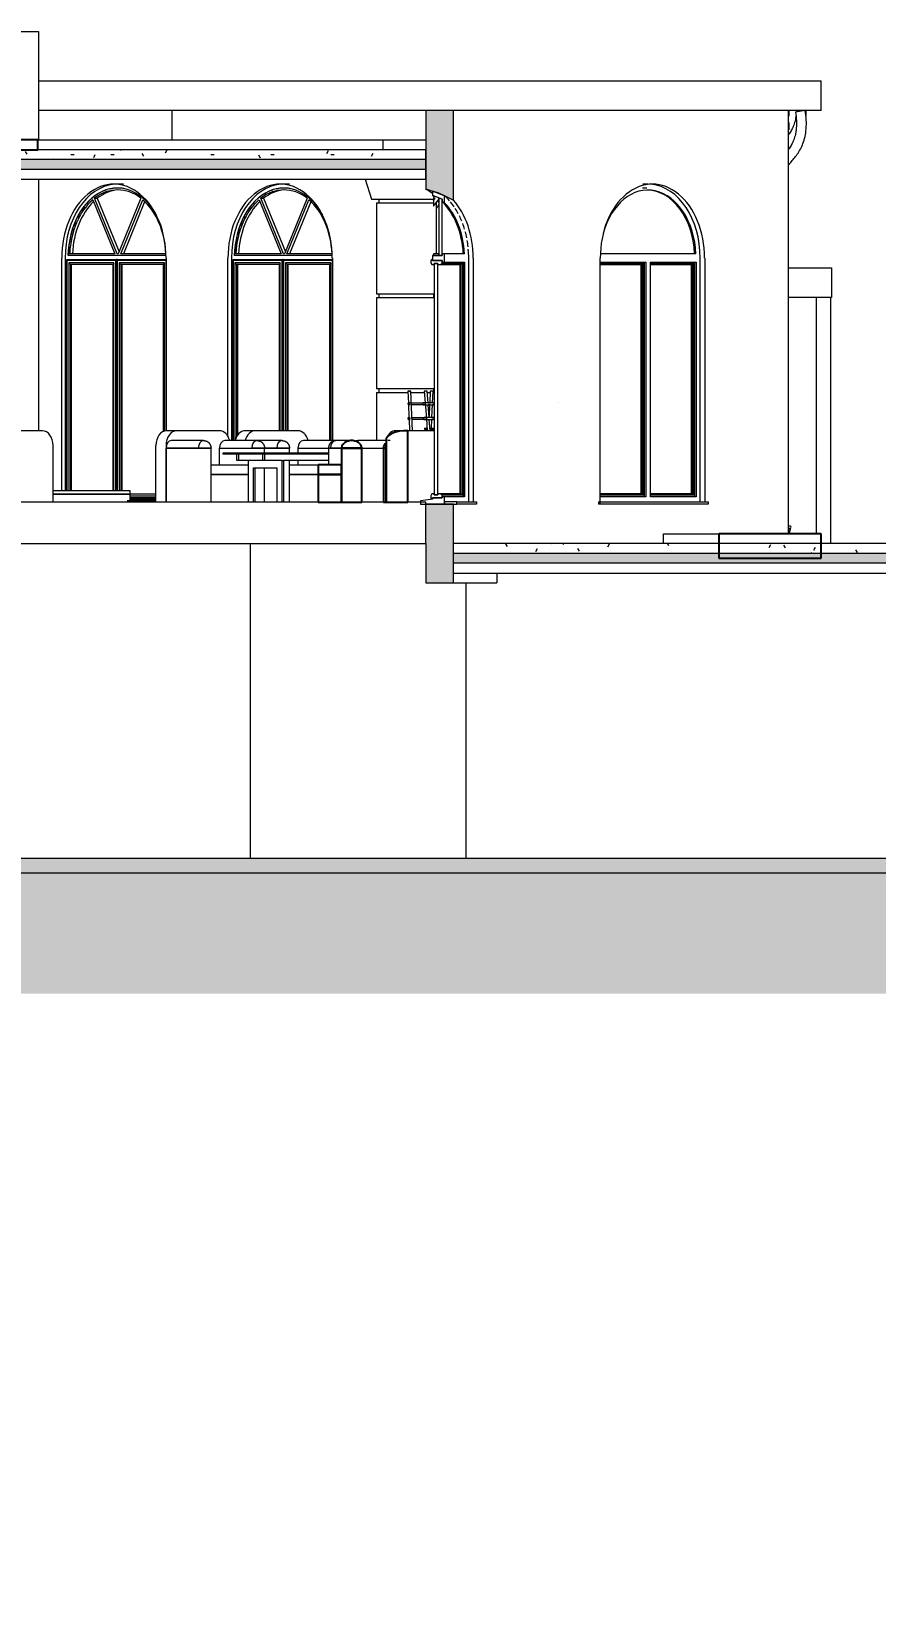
# Model space of a CAD drawing. Header units: millimetres. Extents: x -50556 to 48757, y -10837 to 15500.
# Drawn here: x 6631 to 15206, y -10837 to 5200 of the extents above; entities that cross this region are included whole.
import ezdxf

# ---------------------------------------------------------------- set-up
doc = ezdxf.new("R2010")
doc.units = ezdxf.units.MM
for name, color, linetype, lineweight in [('A-COLS', 52, 'Continuous', 9), ('A-DETL-GENF', 92, 'Continuous', 9), ('A-DETL-THIN', 151, 'Continuous', 9), ('A-FLOR', 192, 'Continuous', 9), ('A-FLOR-FNSH', 192, 'Continuous', 35), ('A-FLOR-MCUT', 51, 'Continuous', 9), ('A-FLOR-PATT', 8, 'Continuous', 35), ('A-GENM', 13, 'Continuous', 9), ('A-GLAZ', 151, 'Continuous', 9), ('A-WALL', 113, 'Continuous', 9), ('A-WALL-PATT', 111, 'Continuous', 25), ('G-ANNO-TEXT', 231, 'Continuous', 9), ('I-FURN', 30, 'Continuous', 9), ('I-FURN-PNLS', 30, 'Continuous', 9), ('S-STRS', 31, 'Continuous', 9)]:
    doc.layers.add(name, color=color, linetype=linetype, lineweight=lineweight)
doc.styles.add('Arial_1', font='arial.ttf', dxfattribs={"height": 1967.065868})
pattern_1 = [(0, (-2925.9, 5575), (812.8, 203.2), [33.528, -576.072, 33.528, -576.072, -3251.2]), (0, (-2925.9, 5575), (812.8, 203.2), [-1219.2, 33.528, -1185.672, 33.528, -576.072, -1422.4]), (0, (-2925.9, 5575), (812.8, 203.2), [-3048, 33.528, -372.872, 33.528, -982.472]), (120, (-2621.1, 5676.6), (-582.3764, 602.3054), [33.528, -576.072, 33.528, -3827.272]), (120, (-2621.1, 5676.6), (-582.3764, 602.3054), [-643.128, -576.072, 33.528, -1185.672, -2032]), (120, (-2621.1, 5676.6), (-582.3764, 602.3054), [-2438.4, 33.528, -576.072, 33.528, -1388.872]), (120, (-2621.1, 5676.6), (-582.3764, 602.3054), [-3081.528, -372.872, 33.528, -982.472]), (240, (-2519.5, 6083), (-230.4236, -805.5054), [33.528, -576.072, 33.528, -576.072, -3251.2]), (240, (-2519.5, 6083), (-230.4236, -805.5054), [-1219.2, 33.528, -1185.672, 33.528, -576.072, -1422.4]), (240, (-2519.5, 6083), (-230.4236, -805.5054), [-3048, 33.528, -372.872, 33.528, -982.472])]

# ---------------------------------------------------------------- blocks, each defined once
blk = doc.blocks.new('楼梯 - 楼梯-144079-Section 3')
at = {"layer": 'S-STRS'}
for p, q in [((6850, 540), (7631, 540)), ((7631, 500), (6850, 500)), ((6850, 500), (7631, 500)), ((7631, 540), (7631, 500)), ((7631, 500), (7631, 440))]:
    blk.add_line(p, q, dxfattribs=at)
blk = doc.blocks.new('楼梯 - 楼梯-163403-Section 3')
at = {"layer": 'S-STRS'}
for p, q in [((14342, 175), (14319, 175)), ((14319, 155), (14342, 155)), ((14319, 155), (14342, 155)), ((14342, 135), (14319, 135)), ((14335, 100), (14335, 135)), ((14342, 135), (14342, 155))]:
    blk.add_line(p, q, dxfattribs=at)
blk.add_ellipse((14342, 165), major_axis=(0, 10), ratio=0.707107, start_param=3.141593, end_param=6.283185, dxfattribs=at)
blk = doc.blocks.new('Table Dining 4 Seater-Circular - 1200 mm dia-177582-Section 3')
at = {"layer": 'I-FURN-PNLS'}
for p, q in [((10454, 1547), (10460, 1424)), ((10503, 1145), (10484, 1548)), ((10622, 1546), (10643, 1271)), ((10661, 1430), (10652, 1548)), ((10683, 1548), (10677, 1430)), ((10707, 1429), (10713, 1547)), ((10460, 1415), (10466, 1280)), ((10672, 1280), (10662, 1410)), ((10676, 1410), (10671, 1294)), ((10700, 1279), (10706, 1411)), ((10467, 1261), (10473, 1145)), ((10624, 1170), (10624, 1158)), ((10624, 1170), (10649, 1170)), ((10651, 1158), (10624, 1158)), ((10643, 1269), (10652, 1145)), ((10672, 1280), (10673, 1280)), ((10682, 1145), (10673, 1260)), ((10680, 1170), (10723, 1170)), ((10723, 1158), (10681, 1158)), ((10694, 1145), (10695, 1158)), ((10695, 1170), (10699, 1261))]:
    blk.add_line(p, q, dxfattribs=at)
at = {"layer": 'I-FURN-PNLS', "flags": 128}
for points in [[(10458, 1420), (10458, 1420), (10458, 1421), (10458, 1421), (10458, 1422), (10458, 1422), (10458, 1422), (10458, 1423), (10458, 1423), (10458, 1424), (10458, 1424), (10459, 1424), (10459, 1425), (10459, 1425), (10459, 1425), (10459, 1426), (10460, 1426), (10460, 1426), (10460, 1427), (10460, 1427), (10461, 1427), (10461, 1427), (10461, 1428), (10462, 1428), (10462, 1428), (10462, 1428), (10463, 1429), (10463, 1429), (10463, 1429), (10464, 1429), (10464, 1429), (10464, 1429), (10465, 1430), (10465, 1430), (10466, 1430), (10466, 1430), (10466, 1430), (10467, 1430), (10467, 1430), (10468, 1430), (10468, 1430)], [(10468, 1410), (10467, 1410), (10467, 1410), (10466, 1410), (10466, 1410), (10466, 1410), (10465, 1410), (10465, 1410), (10465, 1411), (10464, 1411), (10464, 1411), (10463, 1411), (10463, 1411), (10463, 1411), (10462, 1412), (10462, 1412), (10462, 1412), (10461, 1412), (10461, 1412), (10461, 1413), (10460, 1413), (10460, 1413), (10460, 1414), (10460, 1414), (10459, 1414), (10459, 1415), (10459, 1415), (10459, 1415), (10459, 1416), (10458, 1416), (10458, 1416), (10458, 1417), (10458, 1417), (10458, 1418), (10458, 1418), (10458, 1418), (10458, 1419), (10458, 1419), (10458, 1419), (10458, 1420), (10458, 1420)], [(10468, 1430), (10468, 1430), (10468, 1430)], [(10468, 1430), (10468, 1430), (10469, 1430), (10471, 1430), (10473, 1430), (10477, 1430), (10478, 1430)], [(10478, 1410), (10475, 1410), (10472, 1410), (10470, 1410), (10468, 1410), (10468, 1410), (10468, 1410)], [(10468, 1410), (10468, 1410), (10468, 1410)], [(10490, 1430), (10496, 1430), (10503, 1430), (10510, 1430), (10518, 1430), (10527, 1430), (10536, 1430), (10546, 1430), (10556, 1430), (10567, 1430), (10579, 1430), (10591, 1430), (10603, 1430), (10616, 1430), (10630, 1430)], [(10632, 1410), (10622, 1410), (10609, 1410), (10596, 1410), (10583, 1410), (10572, 1410), (10561, 1410), (10550, 1410), (10540, 1410), (10530, 1410), (10522, 1410), (10513, 1410), (10506, 1410), (10499, 1410), (10493, 1410), (10490, 1410)], [(10724, 1430), (10718, 1430), (10705, 1430), (10693, 1430), (10681, 1430), (10670, 1430), (10660, 1430), (10650, 1430), (10640, 1430), (10631, 1430), (10623, 1430), (10616, 1430), (10612, 1430)], [(10612, 1410), (10619, 1410), (10627, 1410), (10635, 1410), (10644, 1410), (10654, 1410), (10664, 1410), (10675, 1410), (10687, 1410), (10699, 1410), (10711, 1410), (10724, 1410)], [(10661, 1430), (10673, 1430), (10685, 1430)], [(10683, 1410), (10679, 1410), (10664, 1410), (10662, 1410)], [(10724, 1410), (10711, 1410), (10706, 1410)], [(10707, 1430), (10720, 1430), (10724, 1430)], [(11983, 1430), (11983, 1430), (11983, 1430)], [(10458, 1270), (10458, 1270), (10458, 1271), (10458, 1271), (10458, 1272), (10458, 1272), (10458, 1272), (10458, 1273), (10458, 1273), (10458, 1274), (10458, 1274), (10459, 1274), (10459, 1275), (10459, 1275), (10459, 1275), (10459, 1276), (10460, 1276), (10460, 1276), (10460, 1277), (10460, 1277), (10461, 1277), (10461, 1277), (10461, 1278), (10462, 1278), (10462, 1278), (10462, 1278), (10463, 1279), (10463, 1279), (10463, 1279), (10464, 1279), (10464, 1279), (10464, 1279), (10465, 1280), (10465, 1280), (10466, 1280), (10466, 1280), (10466, 1280), (10467, 1280), (10467, 1280), (10468, 1280), (10468, 1280)], [(10468, 1260), (10467, 1260), (10467, 1260), (10466, 1260), (10466, 1260), (10466, 1260), (10465, 1260), (10465, 1260), (10465, 1261), (10464, 1261), (10464, 1261), (10463, 1261), (10463, 1261), (10463, 1261), (10462, 1262), (10462, 1262), (10462, 1262), (10461, 1262), (10461, 1262), (10461, 1263), (10460, 1263), (10460, 1263), (10460, 1264), (10460, 1264), (10459, 1264), (10459, 1265), (10459, 1265), (10459, 1265), (10459, 1266), (10458, 1266), (10458, 1266), (10458, 1267), (10458, 1267), (10458, 1268), (10458, 1268), (10458, 1268), (10458, 1269), (10458, 1269), (10458, 1269), (10458, 1270), (10458, 1270)], [(10468, 1280), (10468, 1280), (10469, 1280), (10471, 1280), (10473, 1280), (10477, 1280), (10480, 1280)], [(10480, 1260), (10478, 1260), (10474, 1260), (10472, 1260), (10470, 1260), (10468, 1260), (10468, 1260), (10468, 1260)], [(10496, 1280), (10503, 1280), (10510, 1280), (10518, 1280), (10527, 1280), (10536, 1280), (10546, 1280), (10556, 1280), (10567, 1280), (10579, 1280), (10591, 1280), (10603, 1280), (10616, 1280), (10630, 1280), (10642, 1280)], [(10644, 1260), (10634, 1260), (10621, 1260), (10607, 1260), (10595, 1260), (10582, 1260), (10571, 1260), (10560, 1260), (10549, 1260), (10539, 1260), (10530, 1260), (10521, 1260), (10513, 1260), (10505, 1260), (10498, 1260)], [(10724, 1280), (10717, 1280), (10704, 1280), (10692, 1280), (10680, 1280), (10669, 1280), (10659, 1280), (10649, 1280), (10639, 1280), (10631, 1280), (10622, 1280), (10620, 1280)], [(10620, 1260), (10628, 1260), (10636, 1260), (10645, 1260), (10655, 1260), (10665, 1260), (10676, 1260), (10688, 1260), (10700, 1260), (10712, 1260), (10724, 1260)], [(10724, 1260), (10709, 1260), (10699, 1260)], [(10700, 1280), (10704, 1280), (10720, 1280), (10724, 1280)]]:
    blk.add_lwpolyline(points, dxfattribs=at)
at = {"layer": 'I-FURN-PNLS'}
for centre, major_axis, ratio, start_param, end_param in [((10469, 1547), (15, 0.7), 0.073584, 1.003501, 4.145094), ((10469, 1547), (15, 0.7), 0.073584, 4.145094, 7.286687), ((10637, 1547), (15, 1.1), 0.046706, 0.563845, 3.181839), ((10637, 1547), (15, 1.1), 0.046706, 0, 0.563845), ((10698, 1547), (-15, 0.7), 0.073584, 5.279684, 6.326882), ((10698, 1547), (-15, 0.7), 0.073584, 3.141593, 5.279684), ((10468, 1420), (0, 10), 0.998974, 4.712389, 7.853982), ((10468, 1420), (0, 10), 0.998974, 1.570796, 4.712389), ((10612, 1420), (0, 10), 0.923242, 0, 1.570796), ((10612, 1420), (0, 10), 0.923242, 1.570796, 3.141593), ((10468, 1270), (0, 10), 0.999999, 4.712389, 7.853982), ((10468, 1270), (0, 10), 0.999999, 1.570796, 4.712389), ((10620, 1270), (0, 10), 0.905604, 0, 1.570796), ((10620, 1270), (0, 10), 0.905604, 1.570796, 3.141593)]:
    blk.add_ellipse(centre, major_axis=major_axis, ratio=ratio, start_param=start_param, end_param=end_param, dxfattribs=at)
blk = doc.blocks.new('Sofa Single Seater - 900 x 700 mm-182966-Section 3')
at = {"layer": 'A-GENM'}
for p, q in [((10414, 1145), (10330, 1145)), ((10724, 1145), (10454, 1145)), ((10236, 1045), (9949, 1045)), ((9987, 970), (10207, 970)), ((9987, 970), (10207, 970)), ((10275, 1045), (10250, 1045))]:
    blk.add_line(p, q, dxfattribs=at)
at = {"layer": 'A-GENM', "lineweight": 25}
for p, q in [((10454, 1145), (10414, 1145)), ((10454, 420), (10454, 1145)), ((10236, 970), (10207, 970)), ((10207, 970), (10207, 420)), ((10207, 970), (10236, 970)), ((10236, 1071), (10236, 420)), ((10236, 970), (10236, 1022)), ((10236, 420), (10236, 970)), ((10207, 420), (10236, 420)), ((10236, 420), (10454, 420))]:
    blk.add_line(p, q, dxfattribs=at)
at = {"layer": 'A-GENM', "lineweight": 25, "flags": 128}
for points in [[(10414, 1145), (10371, 1142), (10330, 1132), (10293, 1117), (10261, 1096), (10236, 1071)], [(10236, 1022), (10224, 1011), (10215, 998), (10209, 984), (10207, 970)]]:
    blk.add_lwpolyline(points, dxfattribs=at)
at = {"layer": 'A-GENM', "flags": 128}
blk.add_lwpolyline([(9949, 1045), (9945, 1045), (9940, 1044), (9936, 1044), (9932, 1043), (9928, 1042), (9924, 1041), (9921, 1040)], dxfattribs=at)
at = {"layer": 'A-GENM'}
for centre, major_axis, end_param in [((10330, 995), (0, 150), 1.037756), ((9949, 970), (0, 75), 0.424248), ((9949, 970), (0, 75), 0.424248)]:
    blk.add_ellipse(centre, major_axis=major_axis, ratio=0.726557, start_param=0, end_param=end_param, dxfattribs=at)
blk = doc.blocks.new('Sofa Single Seater - 900 x 700 mm-V14-Section 3')
at = {"layer": 'A-GENM'}
for p, q in [((9649, 970), (9649, 800)), ((9649, 970), (9669, 970)), ((9669, 970), (9649, 970)), ((9669, 970), (9781, 970)), ((9781, 970), (9669, 970)), ((9884, 1045), (9724, 1045))]:
    blk.add_line(p, q, dxfattribs=at)
at = {"layer": 'A-GENM', "lineweight": 25}
for p, q in [((9987, 970), (9781, 970)), ((9781, 970), (9781, 420)), ((9781, 970), (9987, 970)), ((9987, 420), (9987, 970)), ((9781, 800), (9545, 800)), ((9545, 800), (9545, 700)), ((9545, 700), (9781, 700)), ((9781, 700), (9545, 700)), ((9545, 700), (9545, 420)), ((9781, 700), (9781, 800)), ((9781, 420), (9781, 700)), ((9545, 420), (9781, 420)), ((9781, 420), (9987, 420))]:
    blk.add_line(p, q, dxfattribs=at)
at = {"layer": 'A-GENM', "flags": 128}
blk.add_lwpolyline([(9724, 1045), (9719, 1045), (9715, 1044), (9711, 1044), (9706, 1043), (9702, 1042), (9698, 1041), (9695, 1039), (9691, 1038), (9688, 1036), (9684, 1034), (9681, 1032), (9678, 1030), (9676, 1028), (9673, 1025), (9671, 1023), (9669, 1021), (9666, 1019), (9665, 1016), (9663, 1014), (9661, 1012), (9660, 1009), (9658, 1007), (9657, 1005), (9656, 1003), (9655, 1000), (9654, 998), (9653, 996), (9652, 994), (9652, 992), (9651, 989), (9651, 987), (9650, 985), (9650, 983), (9649, 981), (9649, 979), (9649, 977), (9649, 975), (9649, 973), (9649, 971), (9649, 970)], dxfattribs=at)
at = {"layer": 'A-GENM', "lineweight": 25, "flags": 128}
blk.add_lwpolyline([(9987, 970), (9985, 986), (9978, 1001), (9967, 1014), (9953, 1026), (9935, 1035), (9916, 1041), (9895, 1045), (9873, 1045), (9852, 1041), (9832, 1035), (9815, 1026), (9800, 1014), (9789, 1001), (9783, 986), (9781, 970)], dxfattribs=at)
at = {"layer": 'A-GENM'}
blk.add_ellipse((9724, 970), major_axis=(0, 75), ratio=0.726557, start_param=0, end_param=1.570796, dxfattribs=at)
blk.add_ellipse((9724, 970), major_axis=(0, 75), ratio=0.726557, start_param=0, end_param=1.570796, dxfattribs=at)
blk = doc.blocks.new('Sofa Single Seater - 900 x 700 mm-V19-Section 3')
at = {"layer": 'A-GENM'}
for p, q in [((6306, 1145), (6202, 1145)), ((6741, 1145), (6306, 1145)), ((6101, 1045), (5986, 1045)), ((5993, 970), (6093, 970)), ((5993, 970), (6093, 970)), ((6093, 420), (6093, 995)), ((6093, 420), (6093, 970)), ((6197, 995), (6197, 420)), ((6850, 420), (6850, 995))]:
    blk.add_line(p, q, dxfattribs=at)
for centre, start_param, end_param in [((6202, 995), 0, 1.570796), ((6306, 995), 0, 1.570796), ((6741, 995), 4.712389, 6.283185)]:
    blk.add_ellipse(centre, major_axis=(0, 150), ratio=0.726557, start_param=start_param, end_param=end_param, dxfattribs=at)
blk = doc.blocks.new('Sofa Single Seater - 900 x 700 mm-V20-Section 3')
at = {"layer": 'A-GENM'}
for p, q in [((8904, 1145), (8801, 1145)), ((9339, 1145), (8904, 1145)), ((9177, 1045), (8923, 1045)), ((8998, 970), (9123, 970)), ((9123, 970), (8998, 970)), ((9123, 970), (9252, 970)), ((9252, 970), (9123, 970)), ((9252, 920), (9252, 970)), ((9339, 970), (9649, 970)), ((9339, 920), (9339, 970)), ((9339, 970), (9649, 970)), ((9721, 1045), (9393, 1045)), ((9721, 1045), (9723, 1045)), ((9252, 420), (9252, 844)), ((9339, 800), (9339, 844)), ((9252, 800), (9545, 800)), ((9545, 700), (9252, 700)), ((9252, 700), (9545, 700))]:
    blk.add_line(p, q, dxfattribs=at)
at = {"layer": 'A-GENM', "flags": 128}
blk.add_lwpolyline([(9177, 1045), (9181, 1045), (9186, 1044), (9190, 1044), (9194, 1043), (9198, 1042), (9202, 1041), (9206, 1039), (9210, 1038), (9213, 1036), (9216, 1034), (9219, 1032), (9222, 1030), (9225, 1028), (9227, 1025), (9230, 1023), (9232, 1021), (9234, 1019), (9236, 1016), (9238, 1014), (9239, 1012), (9241, 1009), (9242, 1007), (9243, 1005), (9245, 1003), (9246, 1000), (9247, 998), (9247, 996), (9248, 994), (9249, 992), (9249, 989), (9250, 987), (9250, 985), (9251, 983), (9251, 981), (9251, 979), (9252, 977), (9252, 975), (9252, 973), (9252, 971), (9252, 970)], dxfattribs=at)
at = {"layer": 'A-GENM'}
for centre, major_axis, start_param, end_param in [((8801, 995), (0, 150), 0, 1.228112), ((8904, 995), (0, 150), 0, 1.228112), ((9339, 995), (0, 150), 5.055073, 6.283185), ((9177, 970), (0, 75), 0, 1.570796), ((9177, 970), (0, 75), 0, 1.570796), ((9393, 970), (0, 75), 0, 1.570796), ((9721, 970), (0, 75), 0, 0.288203), ((9721, 970), (0, 75), 0, 0.288203)]:
    blk.add_ellipse(centre, major_axis=major_axis, ratio=0.724888, start_param=start_param, end_param=end_param, dxfattribs=at)
blk = doc.blocks.new('Sofa Single Seater - 900 x 700 mm-V21-Section 3')
at = {"layer": 'A-GENM'}
for p, q in [((8107, 1145), (8003, 1145)), ((8542, 1145), (8107, 1145)), ((7895, 420), (7895, 995)), ((7998, 995), (7998, 420)), ((7998, 970), (8325, 970)), ((7998, 420), (7998, 970)), ((8325, 970), (7998, 970)), ((8380, 1045), (8052, 1045)), ((8325, 970), (8455, 970)), ((8455, 970), (8325, 970)), ((8455, 420), (8455, 970)), ((8542, 970), (8869, 970)), ((8542, 800), (8542, 970)), ((8542, 970), (8869, 970)), ((8923, 1045), (8596, 1045)), ((8869, 970), (8998, 970)), ((8998, 970), (8869, 970)), ((8998, 920), (8998, 970)), ((8455, 800), (8834, 800)), ((8834, 700), (8455, 700)), ((8455, 700), (8834, 700)), ((8998, 420), (8998, 768))]:
    blk.add_line(p, q, dxfattribs=at)
at = {"layer": 'A-GENM', "flags": 128}
for points in [[(8380, 1045), (8384, 1045), (8388, 1044), (8393, 1044), (8397, 1043), (8401, 1042), (8405, 1041), (8409, 1039), (8412, 1038), (8416, 1036), (8419, 1034), (8422, 1032), (8425, 1030), (8428, 1028), (8430, 1025), (8432, 1023), (8435, 1021), (8437, 1019), (8439, 1016), (8440, 1014), (8442, 1012), (8443, 1009), (8445, 1007), (8446, 1005), (8447, 1003), (8448, 1000), (8449, 998), (8450, 996), (8451, 994), (8451, 992), (8452, 989), (8453, 987), (8453, 985), (8453, 983), (8454, 981), (8454, 979), (8454, 977), (8454, 975), (8455, 973), (8455, 971), (8455, 970)], [(8923, 1045), (8928, 1045), (8932, 1044), (8936, 1044), (8940, 1043), (8944, 1042), (8948, 1041), (8952, 1039), (8956, 1038), (8959, 1036), (8963, 1034), (8966, 1032), (8968, 1030), (8971, 1028), (8974, 1025), (8976, 1023), (8978, 1021), (8980, 1019), (8982, 1016), (8984, 1014), (8986, 1012), (8987, 1009), (8988, 1007), (8990, 1005), (8991, 1003), (8992, 1000), (8993, 998), (8994, 996), (8994, 994), (8995, 992), (8996, 989), (8996, 987), (8997, 985), (8997, 983), (8997, 981), (8998, 979), (8998, 977), (8998, 975), (8998, 973), (8998, 971), (8998, 970)]]:
    blk.add_lwpolyline(points, dxfattribs=at)
at = {"layer": 'A-GENM'}
for centre, major_axis, start_param, end_param in [((8003, 995), (0, 150), 0, 1.570796), ((8107, 995), (0, 150), 0, 1.570796), ((8542, 995), (0, 150), 5.055073, 6.283185), ((8052, 970), (0, 75), 0, 1.570796), ((8380, 970), (0, 75), 0, 1.570796), ((8380, 970), (0, 75), 0, 1.570796), ((8596, 970), (0, 75), 0, 1.570796), ((8923, 970), (0, 75), 0, 1.570796), ((8923, 970), (0, 75), 0, 1.570796)]:
    blk.add_ellipse(centre, major_axis=major_axis, ratio=0.724888, start_param=start_param, end_param=end_param, dxfattribs=at)
blk = doc.blocks.new('M_Table-Dining - 0762 x 2134mm-184282-Section 3')
at = {"layer": 'I-FURN'}
for p, q in [((8578, 920), (8991, 920)), ((8578, 907), (8578, 920)), ((8991, 907), (8578, 907)), ((8718, 844), (8718, 907)), ((8735, 844), (8718, 844)), ((8735, 907), (8735, 844)), ((8883, 844), (8735, 844)), ((8834, 844), (8834, 420)), ((8980, 844), (8883, 844)), ((8980, 844), (8980, 907)), ((8997, 844), (8980, 844)), ((8991, 920), (9649, 920)), ((8991, 920), (8991, 907)), ((9649, 907), (8991, 907)), ((8997, 907), (8997, 844)), ((9145, 844), (8997, 844)), ((9177, 844), (9145, 844)), ((9177, 420), (9177, 844)), ((9177, 844), (9191, 844)), ((9649, 844), (9191, 844)), ((9191, 844), (9191, 420)), ((8886, 420), (8886, 768)), ((8886, 768), (9124, 768)), ((8900, 768), (8900, 420)), ((9124, 768), (9124, 420))]:
    blk.add_line(p, q, dxfattribs=at)
blk = doc.blocks.new('Family2 - Family2-221174-Section 3')
at = {"layer": 'A-GENM'}
for p, q in [((3236, 4100), (5630, 4100)), ((3236, 4000), (3236, 4100)), ((6694, 4100), (10205, 4100)), ((10205, 4100), (10636, 4100)), ((10205, 4000), (10205, 4100))]:
    blk.add_line(p, q, dxfattribs=at)
at = {"layer": 'A-GENM', "lineweight": 25}
for p, q in [((6694, 4100), (5630, 4100)), ((5630, 4100), (5630, 4000)), ((6694, 4000), (6694, 4100)), ((5630, 4000), (6694, 4000))]:
    blk.add_line(p, q, dxfattribs=at)
blk = doc.blocks.new('Family6 - Family6-227031-Section 3')
at = {"layer": 'A-GENM'}
for p, q in [((13054, 100), (13616, 100)), ((13054, 0), (13054, 100))]:
    blk.add_line(p, q, dxfattribs=at)
at = {"layer": 'A-GENM', "lineweight": 25}
for p, q in [((14656, 100), (13616, 100)), ((13616, 100), (13616, -150)), ((14656, -150), (14656, 100)), ((13616, -150), (14656, -150))]:
    blk.add_line(p, q, dxfattribs=at)
blk = doc.blocks.new('Family7 - Family7-230587-Section 3')
at = {"layer": 'A-GENM'}
for p, q in [((6702, 4700), (14656, 4700)), ((14656, 4400), (14656, 4700)), ((14656, 4400), (14319, 4400))]:
    blk.add_line(p, q, dxfattribs=at)
blk = doc.blocks.new('Family8 - COLUMN-233949-Section 3')
at = {"layer": 'A-GENM'}
for p, q in [((14321, 4340), (14326, 4340)), ((14328, 4340), (14328, 4400)), ((14492, 4400), (14394, 4383)), ((14326, 4276), (14321, 4276)), ((14326, 4201), (14321, 4201)), ((14328, 4201), (14328, 4276))]:
    blk.add_line(p, q, dxfattribs=at)
for points, knots in [([(14319, 3840), (14328, 3850), (14347, 3872), (14378, 3909), (14412, 3953), (14444, 4004), (14471, 4063), (14492, 4132), (14508, 4239), (14504, 4332), (14492, 4400)], [1.187066, 1.187066, 1.187066, 1.187066, 1.326302, 1.49209, 1.657878, 1.823666, 1.989453, 2.155241, 2.321029, 2.652605, 2.652605, 2.652605, 2.652605]), ([(14394, 4383), (14399, 4353), (14405, 4296), (14404, 4233), (14399, 4187), (14393, 4155), (14385, 4126), (14376, 4099), (14366, 4075), (14351, 4045), (14335, 4019), (14323, 4002), (14319, 3997)], [-2.652605, -2.652605, -2.652605, -2.652605, -2.486817, -2.321029, -2.238135, -2.155241, -2.072347, -1.989453, -1.90656, -1.823666, -1.657878, -1.598362, -1.598362, -1.598362, -1.598362])]:
    blk.add_open_spline(points, degree=3, knots=knots, dxfattribs=at)
blk = doc.blocks.new('Family8 - COLUMN-V35-Section 3')
at = {"layer": 'A-GENM'}
for p, q in [((14326, 4351), (14326, 4351)), ((14328, 4351), (14328, 4400))]:
    blk.add_line(p, q, dxfattribs=at)
for points, knots in [([(14399, 4345), (14399, 4343), (14397, 4329), (14393, 4305), (14385, 4276), (14376, 4249), (14366, 4225), (14351, 4195), (14335, 4169), (14323, 4152), (14320, 4148)], [-2.2578731, -2.2578731, -2.2578731, -2.2578731, -2.2381352, -2.1552413, -2.0723474, -1.9894535, -1.9065596, -1.8236657, -1.6578779, -1.6008585, -1.6008585, -1.6008585, -1.6008585]), ([(14500, 4344), (14501, 4350), (14503, 4368), (14503, 4388), (14502, 4401)], [2.2817909, 2.2817909, 2.2817909, 2.2817909, 2.3210291, 2.3907161, 2.3907161, 2.3907161, 2.3907161])]:
    blk.add_open_spline(points, degree=3, knots=knots, dxfattribs=at)
blk.add_open_spline([(14404, 4400), (14404, 4395), (14403, 4389), (14403, 4384)], degree=3, dxfattribs=at)
blk = doc.blocks.new('Arched _2_ - Arched _2_ 3-253363-Section 3')
at = {"layer": 'A-GLAZ'}
for p, q in [((9254, 3650), (9193, 3650)), ((9224, 3610), (9196, 3610)), ((9241, 3610), (9224, 3610)), ((8943, 3492), (9166, 2943)), ((8961, 3507), (8988, 3507)), ((9191, 2943), (8961, 3507)), ((8988, 3507), (9210, 2964)), ((9432, 3507), (9202, 2943)), ((9226, 2943), (9450, 3492)), ((9470, 3472), (9254, 2943)), ((8662, 2900), (8662, 1045)), ((9687, 2925), (8691, 2925)), ((9166, 2943), (8708, 2943)), ((9202, 2943), (9191, 2943)), ((9685, 2943), (9226, 2943)), ((8680, 1045), (8680, 2885)), ((8683, 2874), (8680, 2885)), ((8680, 2885), (9185, 2885)), ((8683, 1045), (8683, 2874)), ((9173, 2874), (8683, 2874)), ((8715, 2835), (8698, 2852)), ((8698, 2852), (8698, 1045)), ((9158, 2852), (8698, 2852)), ((8715, 2835), (8715, 1085)), ((9150, 2835), (8715, 2835)), ((8727, 1105), (8727, 2835)), ((9158, 2852), (9150, 2835)), ((9150, 1145), (9150, 2835)), ((9158, 1145), (9158, 2852)), ((9185, 2885), (9173, 2874)), ((9173, 2874), (9173, 1145)), ((9185, 2885), (9185, 1145)), ((9189, 2885), (9185, 2885)), ((9189, 1145), (9189, 2885)), ((9192, 1145), (9192, 2885)), ((9196, 2874), (9192, 2885)), ((9192, 2885), (9688, 2885)), ((9196, 1145), (9196, 2874)), ((9686, 2874), (9196, 2874)), ((9228, 2835), (9211, 2852)), ((9211, 2852), (9211, 1145)), ((9671, 2852), (9211, 2852)), ((9228, 2835), (9228, 1145)), ((9662, 2835), (9228, 2835)), ((9240, 1145), (9240, 2835)), ((9671, 2852), (9662, 2835)), ((9662, 1045), (9662, 2835)), ((9671, 1045), (9671, 2852)), ((9688, 2876), (9686, 2874)), ((9686, 2874), (9686, 1045))]:
    blk.add_line(p, q, dxfattribs=at)
for centre, major_axis, start_param, end_param in [((9193, 2900), (0, 750), 0.062832, 1.570796), ((9193, 2900), (0, 710), 5.37019, 7.818763), ((9196, 2900), (0, 692), 5.781265, 6.785106), ((9196, 2900), (0, 710), 0.35621, 0.431171), ((9224, 2900), (0, 692), 0.055782, 0.501921), ((9196, 2900), (0, 710), 0.225486, 0.299688), ((9196, 2900), (0, 710), 0.09512, 0.167923), ((9196, 2900), (0, 710), 6.140757, 6.18052), ((9196, 2900), (0, 710), 6.02823, 6.038142), ((9196, 2900), (0, 692), 0.545277, 1.508618), ((9224, 2900), (0, 692), 0.594295, 1.508618), ((9196, 2900), (0, 710), 0.750987, 0.82481), ((9196, 2900), (0, 710), 0.61847, 0.69277), ((9196, 2900), (0, 710), 0.487222, 0.562259), ((9196, 2900), (0, 692), 4.774568, 5.737909), ((9196, 2900), (0, 710), 1.01122, 1.094835), ((9196, 2900), (0, 710), 0.8808, 0.959369), ((9196, 2900), (0, 710), 1.272765, 1.374857), ((9196, 2900), (0, 710), 1.141886, 1.232289), ((9196, 2900), (0, 710), 1.403828, 1.535578)]:
    blk.add_ellipse(centre, major_axis=major_axis, ratio=0.707107, start_param=start_param, end_param=end_param, dxfattribs=at)
blk = doc.blocks.new('Arched _2_ - Arched _2_ 3-V47-Section 3')
at = {"layer": 'A-GLAZ'}
for p, q in [((7564, 3650), (7503, 3650)), ((7535, 3610), (7507, 3610)), ((7552, 3610), (7535, 3610)), ((7253, 3492), (7477, 2943)), ((7272, 3507), (7299, 3507)), ((7502, 2943), (7272, 3507)), ((7299, 3507), (7521, 2964)), ((7742, 3507), (7512, 2943)), ((7537, 2943), (7761, 3492)), ((7780, 3472), (7564, 2943)), ((6973, 2900), (6973, 540)), ((7997, 2925), (7002, 2925)), ((7477, 2943), (7019, 2943)), ((7512, 2943), (7502, 2943)), ((7995, 2943), (7537, 2943)), ((6990, 540), (6990, 2885)), ((6994, 2874), (6990, 2885)), ((6990, 2885), (7496, 2885)), ((6994, 540), (6994, 2874)), ((7484, 2874), (6994, 2874)), ((7026, 2835), (7009, 2852)), ((7009, 2852), (7009, 540)), ((7469, 2852), (7009, 2852)), ((7026, 2835), (7026, 540)), ((7460, 2835), (7026, 2835)), ((7038, 540), (7038, 2835)), ((7469, 2852), (7460, 2835)), ((7460, 540), (7460, 2835)), ((7469, 540), (7469, 2852)), ((7496, 2885), (7484, 2874)), ((7484, 2874), (7484, 540)), ((7496, 2885), (7496, 540)), ((7500, 2885), (7496, 2885)), ((7500, 540), (7500, 2885)), ((7503, 540), (7503, 2885)), ((7506, 2874), (7503, 2885)), ((7503, 2885), (7998, 2885)), ((7506, 540), (7506, 2874)), ((7997, 2874), (7506, 2874)), ((7538, 2835), (7522, 2852)), ((7522, 2852), (7522, 540)), ((7981, 2852), (7522, 2852)), ((7538, 2835), (7538, 540)), ((7973, 2835), (7538, 2835)), ((7551, 540), (7551, 2835)), ((7981, 2852), (7973, 2835)), ((7973, 1139), (7973, 2835)), ((7981, 1141), (7981, 2852)), ((7998, 2876), (7997, 2874)), ((7997, 2874), (7997, 1144)), ((7631, 503), (7895, 503)), ((7631, 486), (7895, 486)), ((7895, 434), (7604, 434)), ((7895, 464), (7631, 464)), ((7895, 453), (7631, 453)), ((7631, 451), (7895, 451)), ((7895, 450), (7631, 450)), ((7895, 447), (7631, 447))]:
    blk.add_line(p, q, dxfattribs=at)
for centre, major_axis, start_param, end_param in [((7503, 2900), (0, 750), 0.062832, 1.570796), ((7503, 2900), (0, 710), 5.37019, 7.818763), ((7507, 2900), (0, 692), 5.781265, 6.785106), ((7507, 2900), (0, 710), 0.35621, 0.431171), ((7535, 2900), (0, 692), 0.055782, 0.501921), ((7507, 2900), (0, 710), 0.225486, 0.299688), ((7507, 2900), (0, 710), 0.09512, 0.167923), ((7507, 2900), (0, 710), 6.140392, 6.18052), ((7507, 2900), (0, 710), 6.02823, 6.038142), ((7507, 2900), (0, 692), 0.545277, 1.508618), ((7535, 2900), (0, 692), 0.594295, 1.508618), ((7507, 2900), (0, 710), 0.749914, 0.82481), ((7507, 2900), (0, 710), 0.61847, 0.69277), ((7507, 2900), (0, 710), 0.487222, 0.562259), ((7507, 2900), (0, 692), 4.774568, 5.737909), ((7507, 2900), (0, 710), 1.01122, 1.094835), ((7507, 2900), (0, 710), 0.8808, 0.959369), ((7507, 2900), (0, 710), 1.272765, 1.374857), ((7507, 2900), (0, 710), 1.141886, 1.232289), ((7507, 2900), (0, 710), 1.403828, 1.535578)]:
    blk.add_ellipse(centre, major_axis=major_axis, ratio=0.707107, start_param=start_param, end_param=end_param, dxfattribs=at)
blk = doc.blocks.new('Arched _2_ - Arched _2_ 3-V48-Section 3')
at = {"layer": 'A-GLAZ'}
for p, q in [((12865, 3610), (12838, 3610)), ((12895, 3650), (12843, 3650)), ((12882, 3610), (12865, 3610)), ((13382, 2943), (12412, 2943)), ((13425, 425), (13425, 2900)), ((12410, 2857), (12872, 2857)), ((12410, 2845), (12851, 2845)), ((12410, 2835), (12833, 2835)), ((12821, 2835), (12821, 503)), ((12851, 2845), (12833, 2835)), ((12833, 2835), (12833, 503)), ((12851, 493), (12851, 2845)), ((12859, 475), (12859, 2857)), ((12872, 2857), (12872, 475)), ((12918, 2845), (13363, 2845)), ((12919, 475), (12919, 2857)), ((12919, 2857), (13383, 2857)), ((12919, 2835), (13346, 2835)), ((13334, 2835), (13334, 503)), ((13363, 2845), (13346, 2835)), ((13346, 2835), (13346, 503)), ((13363, 493), (13363, 2845)), ((13370, 475), (13370, 2857)), ((13383, 2857), (13383, 475)), ((12833, 503), (12410, 503)), ((12410, 493), (12851, 493)), ((12851, 493), (12833, 503)), ((13346, 503), (12919, 503)), ((12919, 493), (13363, 493)), ((13363, 493), (13346, 503)), ((12392, 425), (12410, 425)), ((12392, 425), (12392, 400)), ((12410, 400), (12392, 400)), ((12872, 475), (12410, 475)), ((12410, 425), (13506, 425)), ((12410, 400), (12410, 425)), ((13506, 400), (12410, 400)), ((13383, 475), (12919, 475)), ((13506, 425), (13506, 400))]:
    blk.add_line(p, q, dxfattribs=at)
for centre, major_axis, start_param, end_param in [((12895, 2900), (0, 690), 4.774748, 7.485628), ((12882, 2900), (0, 690), 4.774748, 6.270109), ((12895, 2900), (0, 750), 4.712389, 6.220353)]:
    blk.add_ellipse(centre, major_axis=major_axis, ratio=0.707107, start_param=start_param, end_param=end_param, dxfattribs=at)
blk = doc.blocks.new('Arched _2_ - Arched _2_ 3-V49-Section 3')
at = {"layer": 'A-GLAZ', "lineweight": 18}
for p, q in [((10707, 3580), (10707, 3535)), ((10714, 3533), (10714, 3513)), ((10828, 3460), (10828, 3533)), ((10729, 3507), (10714, 3487)), ((10714, 3427), (10766, 3492)), ((10714, 3487), (10714, 3427)), ((10769, 3491), (10769, 3511)), ((10769, 3511), (10769, 3491)), ((10769, 3490), (10769, 2925)), ((10803, 2925), (10803, 3497)), ((10803, 3497), (10803, 3473)), ((10803, 2925), (10707, 2925)), ((10707, 2925), (10707, 2875)), ((10769, 2943), (10714, 2943)), ((10714, 2943), (10714, 2925)), ((10714, 2925), (10769, 2925)), ((10769, 2925), (10769, 2943)), ((10769, 2925), (10803, 2925)), ((10828, 2943), (10803, 2943)), ((10803, 2943), (10803, 2925)), ((10828, 2857), (10828, 2943)), ((10698, 2885), (10690, 2874)), ((10690, 2874), (10690, 2852)), ((10690, 2852), (10698, 2835)), ((10707, 2885), (10698, 2885)), ((10698, 2835), (10724, 2835)), ((10707, 2875), (10707, 2885)), ((10803, 2875), (10707, 2875)), ((10707, 2875), (10803, 2875)), ((10758, 2845), (10724, 2845)), ((10724, 2845), (10724, 493)), ((10724, 2835), (10724, 2845)), ((10724, 2845), (10758, 2845)), ((10758, 493), (10758, 2845)), ((10758, 2845), (10758, 2835)), ((10758, 2835), (10782, 2835)), ((10782, 2835), (10803, 2845)), ((10803, 2845), (10803, 2875)), ((10803, 2875), (10803, 2857)), ((10803, 2857), (10828, 2857)), ((10698, 503), (10690, 486)), ((10690, 486), (10690, 464)), ((10724, 503), (10698, 503)), ((10724, 493), (10724, 503)), ((10724, 493), (10758, 493)), ((10758, 493), (10724, 493)), ((10782, 503), (10758, 503)), ((10758, 503), (10758, 493)), ((10803, 493), (10782, 503)), ((10803, 463), (10803, 493)), ((10685, 447), (10583, 434)), ((10583, 434), (10583, 400)), ((10583, 400), (10828, 400)), ((10707, 451), (10685, 450)), ((10685, 450), (10685, 447)), ((10690, 464), (10698, 453)), ((10698, 453), (10707, 453)), ((10707, 453), (10707, 463)), ((10707, 463), (10803, 463)), ((10803, 463), (10707, 463)), ((10707, 463), (10707, 451)), ((10828, 475), (10803, 475)), ((10803, 475), (10803, 463)), ((10828, 400), (10828, 475))]:
    blk.add_line(p, q, dxfattribs=at)
at = {"layer": 'A-GLAZ'}
for p, q in [((10714, 3487), (10722, 3507)), ((10722, 3507), (10729, 3507)), ((11030, 2943), (10828, 2943)), ((11074, 425), (11074, 2900)), ((10782, 2835), (10994, 2835)), ((10803, 2845), (11012, 2845)), ((10828, 2857), (11031, 2857)), ((10982, 2835), (10982, 503)), ((11012, 2845), (10994, 2835)), ((10994, 2835), (10994, 503)), ((11012, 493), (11012, 2845)), ((11019, 475), (11019, 2857)), ((11031, 2857), (11031, 475)), ((10994, 503), (10782, 503)), ((10803, 493), (11012, 493)), ((11012, 493), (10994, 503)), ((11031, 475), (10828, 475)), ((10954, 425), (10828, 425)), ((10828, 425), (10828, 400)), ((10828, 400), (10954, 400)), ((10954, 400), (10954, 425)), ((10954, 425), (11154, 425)), ((11154, 400), (10954, 400)), ((11154, 425), (11154, 400))]:
    blk.add_line(p, q, dxfattribs=at)
at = {"layer": 'A-GLAZ', "lineweight": 18, "flags": 128}
for points in [[(10828, 3533), (10769, 3558), (10707, 3580)], [(10707, 3535), (10755, 3517), (10803, 3497)], [(10769, 3511), (10742, 3523), (10714, 3533)], [(10714, 3513), (10722, 3510), (10729, 3507)], [(10803, 3497), (10786, 3504), (10769, 3511)], [(10803, 3473), (10816, 3467), (10828, 3460)]]:
    blk.add_lwpolyline(points, dxfattribs=at)
at = {"layer": 'A-GLAZ', "lineweight": 18}
blk.add_arc((10327, 2469), 1113, 66.6341, 66.7832, dxfattribs=at)
at = {"layer": 'A-GLAZ'}
for centre, major_axis, start_param, end_param in [((10483, 2900), (0, 710), 5.804431, 5.820689), ((10543, 2900), (0, 750), 5.597273, 5.715899), ((10486, 2900), (0, 692), 5.781265, 5.798559), ((10486, 2900), (0, 692), 5.665991, 5.701616), ((10531, 2900), (0, 690), 4.774748, 5.691613), ((10543, 2900), (0, 690), 4.774748, 5.659841), ((10543, 2900), (0, 750), 5.475009, 5.574496), ((10543, 2900), (0, 750), 5.35457, 5.444732), ((10543, 2900), (0, 750), 5.233833, 5.31987), ((10543, 2900), (0, 750), 5.112544, 5.197013), ((10543, 2900), (0, 750), 4.990043, 5.075172), ((10543, 2900), (0, 750), 4.863906, 4.953917), ((10543, 2900), (0, 750), 4.712389, 4.833031)]:
    blk.add_ellipse(centre, major_axis=major_axis, ratio=0.707107, start_param=start_param, end_param=end_param, dxfattribs=at)

msp = doc.modelspace()

# ---------------------------------------------------------------- hatches: boundary and pattern name
at = {"layer": 'A-DETL-GENF'}
h = msp.add_hatch(dxfattribs=at)
h.set_pattern_fill('FP_3', style=0, pattern_type=2)
h.set_pattern_definition([(0, (-2925.9, 5575), (635, 635), [635, -635]), (0, (-2925.9, 5813.1), (635, 635), [635, -635]), (0, (-2925.9, 6051.25), (635, 635), [635, -635]), (90, (-2846.5, 6130.6), (-635, 635), [635, -635]), (90, (-2608.4, 6130.6), (-635, 635), [635, -635]), (90, (-2370.3, 6130.6), (-635, 635), [635, -635])])
h.paths.add_polyline_path([(-12847, -4572), (44664, -4572), (44664, -3350), (-37556, -3350), (-37556, -300), (-50556, -300), (-50556, -4572), (-16153, -4572)], flags=0)
at = {"layer": 'A-FLOR-PATT', "lineweight": 9}
h = msp.add_hatch(dxfattribs=at)
h.set_pattern_fill('FP_2', color=256, style=0, pattern_type=2)
h.set_pattern_definition(pattern_1)
h.paths.add_polyline_path([(10636, 3900), (10636, 4000), (-1318, 4000), (-1318, 3900), (10301, 3900)], flags=0)
at = {"layer": 'A-FLOR-PATT'}
for points in [[(6167, 3800), (10636, 3800), (10636, 3900), (-1318, 3900), (-1318, 3800), (5341, 3800)], [(10919, -200), (24916, -200), (24916, -100), (10919, -100), (10919, -133)]]:
    msp.add_hatch(color=256, dxfattribs=at).paths.add_polyline_path(points, flags=0)
at = {"layer": 'A-FLOR-PATT', "lineweight": 9}
h = msp.add_hatch(dxfattribs=at)
h.set_pattern_fill('FP_2', color=256, style=0, pattern_type=2)
h.set_pattern_definition(pattern_1)
h.paths.add_polyline_path([(18127, -100), (24916, -100), (24916, 0), (18285, 0), (18288, -77)], flags=0)
h.paths.add_polyline_path([(14021, -100), (18127, -100), (17979, -79), (17980, 0), (10919, 0), (10919, -100), (13814, -100)], flags=0)
h = msp.add_hatch(dxfattribs=at)
h.set_pattern_fill('FP_1', color=256, style=0, pattern_type=2)
h.set_pattern_definition([(50, (-2925.9, 5575), (728.7365, -63.756), [76.2, -838.2]), (355, (-2925.9, 5575), (-140.972, 764.228), [60.96, -670.56]), (100.451, (-2865.2, 5569.7), (587.77, 700.467), [64.76, -712.36]), (46.184, (-2925.9, 5778.2), (1084.316, -168.171), [114.3, -1257.3]), (96.636, (-2835.5, 5764.2), (949.61, 989.71), [97.14, -1068.54]), (351.184, (-2925.9, 5778.2), (949.62, 989.7), [91.44, -1005.84]), (21, (-2824.3, 5727.4), (606.458, -409.0606), [76.2, -838.2]), (326, (-2824.3, 5727.4), (247.208, 736.753), [60.96, -670.56]), (71.451, (-2773.76, 5693.3), (853.668, 327.685), [64.76, -712.36]), (37.5, (-2925.9, 5575), (12.3547, 338.2201), [33.528, -628.904, 33.528, -647.192, -673.1]), (37.5, (-2925.9, 5575), (12.3547, 338.2201), [-1343.152, 33.528, -639.572]), (7.5, (-2925.9, 5575), (267.279, 400.722), [33.528, -354.584, 33.528, -613.664, -256.54]), (7.5, (-2925.9, 5575), (267.279, 400.722), [-1035.304, 33.528, -223.012]), (327.5, (-3152.47, 5575), (542.3633, -22.9153), [33.528, -220.472, 33.528, -758.952, -1051.56]), (327.5, (-3152.47, 5575), (542.3633, -22.9153), [-1046.48, 33.528, -1018.032]), (317.5, (-3254.07, 5575), (592.517, 101.707), [33.528, -296.672, 33.528, -492.76, -746.76]), (317.5, (-3254.07, 5575), (592.517, 101.707), [-856.488, 33.528, -713.232])])
h.paths.add_polyline_path([(23528, -3350), (44664, -3350), (44664, -3200), (-14524, -3200), (-14524, -3350), (16914, -3350)], flags=0)
at = {"layer": 'A-WALL-PATT', "lineweight": 9}
h = msp.add_hatch(color=256, dxfattribs=at)
h.paths.add_polyline_path([(10919, -400), (10919, 400), (10636, 400), (10636, -400)], flags=0)
h.paths.add_polyline_path([(10919, 3487), (10919, 4400), (10636, 4400), (10636, 3601), (10736, 3570), (10830, 3532), (10866, 3514)], flags=0)

# ---------------------------------------------------------------- linework, layer by layer
at = {"layer": 'A-COLS'}
for p, q in [((10020, 3700), (10084, 3497)), ((10084, 3497), (10719, 3497)), ((10135, 3459), (10135, 2535)), ((10135, 3459), (10715, 3459)), ((10160, 3497), (10160, 3459)), ((10740, 3459), (10745, 3459)), ((10745, 2943), (10745, 3459)), ((10135, 2535), (10724, 2535)), ((10135, 2497), (10135, 1572)), ((10724, 2497), (10135, 2497)), ((10160, 2535), (10160, 2497)), ((10720, 2497), (10720, 2535)), ((10724, 1572), (10135, 1572)), ((10135, 1534), (10135, 1045)), ((10135, 1534), (10455, 1534)), ((10160, 1572), (10160, 1534)), ((10485, 1534), (10624, 1534)), ((10653, 1534), (10683, 1534)), ((10713, 1534), (10724, 1534)), ((10720, 1534), (10720, 1572))]:
    msp.add_line(p, q, dxfattribs=at)
at = {"layer": 'A-DETL-THIN'}
msp.add_line((44664, -3350), (-37556, -3350), dxfattribs=at)
at = {"layer": 'A-FLOR'}
for p, q in [((14319, 2800), (14760, 2800)), ((14760, 2800), (14760, 2500)), ((10724, 2500), (10720, 2500)), ((14760, 2500), (14319, 2500))]:
    msp.add_line(p, q, dxfattribs=at)
at = {"layer": 'A-FLOR-FNSH', "color": 1, "lineweight": 18}
for p, q in [((10636, 4000), (-1318, 4000)), ((10636, 3700), (10636, 4000)), ((-1318, 3700), (10636, 3700)), ((10636, 420), (3575, 420)), ((10636, 0), (10636, 420)), ((-1211, 0), (10636, 0)), ((17980, 0), (10919, 0)), ((10919, -300), (24916, -300)), ((44664, -3200), (-14241, -3200))]:
    msp.add_line(p, q, dxfattribs=at)
at = {"layer": 'A-FLOR-MCUT'}
for p, q in [((10636, 3900), (-1318, 3900)), ((10636, 3800), (-1318, 3800)), ((24916, -100), (10919, -100)), ((24916, -200), (10919, -200))]:
    msp.add_line(p, q, dxfattribs=at)
at = {"layer": 'A-WALL'}
for p, q in [((6507, 5200), (6702, 5200)), ((6702, 5200), (6702, 4100)), ((10636, 4400), (6702, 4400)), ((8059, 4100), (8059, 4400)), ((14319, 4400), (10919, 4400)), ((14319, 4400), (14319, 100)), ((6702, 3700), (6702, 1145)), ((6938, 540), (6938, 2900)), ((7998, 2900), (7998, 1144)), ((8627, 1086), (8627, 2900)), ((9688, 2900), (9688, 1045)), ((11119, 2900), (11119, 425)), ((12410, 425), (12410, 2900)), ((13471, 2900), (13471, 425)), ((14609, 100), (14609, 2500)), ((14750, 2500), (14750, 0)), ((8857, -3200), (8857, 0)), ((11359, -300), (11359, -400)), ((10919, -400), (11359, -400)), ((11043, -400), (11043, -3200))]:
    msp.add_line(p, q, dxfattribs=at)
at = {"layer": 'A-WALL', "color": 1, "lineweight": 18}
for p, q in [((10636, 4400), (10636, 3601)), ((10919, 4400), (10636, 4400)), ((10919, 3487), (10919, 4400)), ((10919, 400), (10636, 400)), ((10919, -400), (10919, 400)), ((10636, 0), (10636, -400)), ((10636, -400), (10919, -400))]:
    msp.add_line(p, q, dxfattribs=at)
at = {"layer": 'A-WALL', "color": 1, "lineweight": 18, "flags": 128}
msp.add_lwpolyline([(10636, 3601), (10736, 3570), (10830, 3532), (10919, 3487)], dxfattribs=at)
at = {"layer": 'A-WALL'}
for centre, start_param, end_param in [((7468, 2900), 4.712389, 7.853982), ((9157, 2900), 4.712389, 7.853982), ((10447, 2900), 5.771432, 5.919501), ((12940, 2900), 4.712389, 7.853982), ((11137, 2900), 0.769842, 0.834609), ((10589, 2900), 4.712389, 5.611397)]:
    msp.add_ellipse(centre, major_axis=(0, 750), ratio=0.707107, start_param=start_param, end_param=end_param, dxfattribs=at)

# ---------------------------------------------------------------- block references
at = {"layer": 'A-GENM'}
for name in ['Family7 - Family7-230587-Section 3', 'Family8 - COLUMN-233949-Section 3', 'Family8 - COLUMN-V35-Section 3', 'Family2 - Family2-221174-Section 3', 'Sofa Single Seater - 900 x 700 mm-V19-Section 3', 'Sofa Single Seater - 900 x 700 mm-V21-Section 3', 'Sofa Single Seater - 900 x 700 mm-V20-Section 3', 'Sofa Single Seater - 900 x 700 mm-182966-Section 3', 'Sofa Single Seater - 900 x 700 mm-V14-Section 3', 'Family6 - Family6-227031-Section 3']:
    msp.add_blockref(name, (0, 0), dxfattribs=at)
at = {"layer": 'A-GLAZ'}
for name in ['Arched _2_ - Arched _2_ 3-V47-Section 3', 'Arched _2_ - Arched _2_ 3-253363-Section 3', 'Arched _2_ - Arched _2_ 3-V49-Section 3', 'Arched _2_ - Arched _2_ 3-V48-Section 3']:
    msp.add_blockref(name, (0, 0), dxfattribs=at)
at = {"layer": 'I-FURN'}
msp.add_blockref('M_Table-Dining - 0762 x 2134mm-184282-Section 3', (0, 0), dxfattribs=at)
at = {"layer": 'I-FURN-PNLS'}
msp.add_blockref('Table Dining 4 Seater-Circular - 1200 mm dia-177582-Section 3', (0, 0), dxfattribs=at)
at = {"layer": 'S-STRS'}
for name in ['楼梯 - 楼梯-144079-Section 3', '楼梯 - 楼梯-163403-Section 3']:
    msp.add_blockref(name, (0, 0), dxfattribs=at)

# ---------------------------------------------------------------- texts
at = {"layer": 'G-ANNO-TEXT', "color": 7, "insert": (-20106, -8277), "char_height": 1967.07, "width": 29496, "attachment_point": 1, "line_spacing_factor": 0.938532, "style": 'Arial_1', "bg_fill": 3, "box_fill_scale": 1.25, "bg_fill_color": 0, "bg_fill_transparency": 0}
msp.add_mtext('www.aryaahora.com', dxfattribs=at)

doc.saveas('drawing.dxf')
